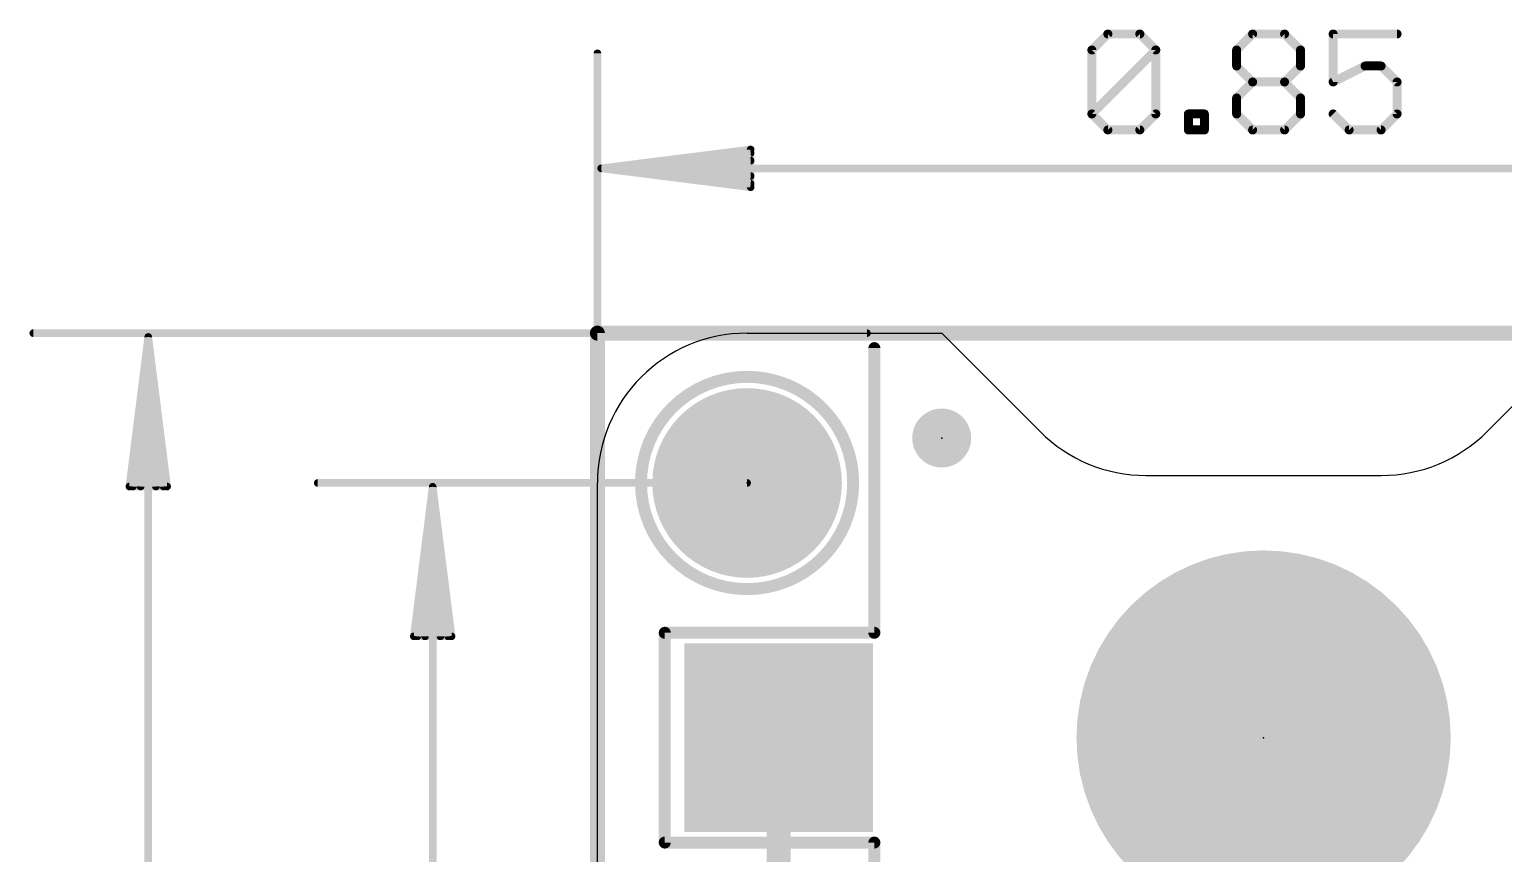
# Model space of a CAD drawing. Extents: x -10 to 28.2, y -5.3 to 30.5.
# Drawn here: x -9.64 to 15.37, y 16.58 to 30.55 of the extents above; entities that cross this region are included whole.
import ezdxf

# ---------------------------------------------------------------- set-up
doc = ezdxf.new("R2010")
doc.units = 0
for name, color, linetype in [('1', 12, 'CONTINUOUS'), ('17', 110, 'CONTINUOUS'), ('20', 53, 'CONTINUOUS'), ('21', 40, 'CONTINUOUS'), ('23', 53, 'CONTINUOUS'), ('47', 253, 'CONTINUOUS')]:
    doc.layers.add(name, color=color, linetype=linetype)

# ---------------------------------------------------------------- blocks, each defined once
blk = doc.blocks.new('RECT')
blk.add_solid([(-0.5, -0.5), (0.5, -0.5), (-0.5, 0.5), (0.5, 0.5)])
blk = doc.blocks.new('PIE')
at = {"const_width": 0.5}
blk.add_lwpolyline([(0, -0.25, 1), (0, 0.25, 1), (0, -0.25)], format="xyb", dxfattribs=at)
blk = doc.blocks.new('ROUNDP')
at = {"const_width": 0.5}
blk.add_lwpolyline([(0, -0.25, 1), (0, 0.25, 1), (0, -0.25)], format="xyb", dxfattribs=at)

msp = doc.modelspace()

# ---------------------------------------------------------------- linework, layer by layer
at = {"layer": '1'}
for points, const_width in [([(21.59, 25.4), (0, 25.4)], 0.254), ([(0, 25.4), (0, 0)], 0.254), ([(3.0776, 15.2104), (3.0776, 18.542)], 0.4064)]:
    msp.add_lwpolyline(points, dxfattribs=dict(at, const_width=const_width))
for points, const_width in [([(0, 25.4635, 1), (0, 25.3365)], 0.127), ([(0.0635, 25.4, 1), (-0.0635, 25.4)], 0.127), ([(3.1792, 18.542, 1), (2.976, 18.542)], 0.2032)]:
    msp.add_lwpolyline(points, format="xyb", dxfattribs=dict(at, const_width=const_width))
at = {"layer": '20'}
for p, q in [((2.54, 25.4), (5.842, 25.4)), ((5.842, 25.4), (7.5111, 23.7309)), ((15.095, 23.7309), (16.764, 25.4)), ((0, 2.54), (0, 22.86)), ((9.3071, 22.987), (13.2989, 22.987))]:
    msp.add_line(p, q, dxfattribs=at)
for centre, start, end in [((2.54, 22.86), 90, 180), ((9.3071, 25.527), 225, 270), ((13.2989, 25.527), 270, 315)]:
    msp.add_arc(centre, 2.54, start, end, dxfattribs=at)
at = {"layer": '21', "const_width": 0.2032}
for points in [[(4.699, 25.146), (4.699, 20.32)], [(4.699, 20.32), (1.143, 20.32)], [(1.143, 20.32), (1.143, 16.764)], [(1.143, 16.764), (4.699, 16.764)], [(4.699, 16.764), (4.699, 14.732)]]:
    msp.add_lwpolyline(points, dxfattribs=at)
at = {"layer": '21'}
for points, const_width in [([(4.7498, 25.146, 1), (4.6482, 25.146)], 0.1016), ([(2.54, 21.06, 1), (2.54, 24.66, 1), (2.54, 21.06)], 0.2032), ([(1.143, 20.3708, 1), (1.143, 20.2692)], 0.1016), ([(1.1938, 20.32, 1), (1.0922, 20.32)], 0.1016), ([(4.6482, 20.32, 1), (4.7498, 20.32)], 0.1016), ([(4.699, 20.2692, 1), (4.699, 20.3708)], 0.1016), ([(1.143, 16.8148, 1), (1.143, 16.7132)], 0.1016), ([(1.0922, 16.764, 1), (1.1938, 16.764)], 0.1016), ([(4.7498, 16.764, 1), (4.6482, 16.764)], 0.1016), ([(4.699, 16.7132, 1), (4.699, 16.8148)], 0.1016)]:
    msp.add_lwpolyline(points, format="xyb", dxfattribs=dict(at, const_width=const_width))
at = {"layer": '23'}
for p in [(5.842, 23.622), (2.54, 22.86), (11.303, 18.542)]:
    msp.add_point(p, dxfattribs=at)
at = {"layer": '47'}
for points, const_width in [([(8.3898, 30.2005), (8.661, 30.4717)], 0.1524), ([(8.661, 30.4717), (9.2033, 30.4717)], 0.1524), ([(9.2033, 30.4717), (9.4745, 30.2005)], 0.1524), ([(10.8455, 30.2005), (11.1167, 30.4717)], 0.1524), ([(11.1167, 30.4717), (11.659, 30.4717)], 0.1524), ([(11.659, 30.4717), (11.9302, 30.2005)], 0.1524), ([(13.5674, 30.4717), (12.4827, 30.4717)], 0.1524), ([(12.4827, 30.4717), (12.4827, 29.6582)], 0.1524), ([(8.3898, 29.1159), (8.3898, 30.2005)], 0.1524), ([(8.3898, 29.1159), (9.4745, 30.2005)], 0.1524), ([(9.4745, 30.2005), (9.4745, 29.1159)], 0.1524), ([(10.8455, 29.9294), (10.8455, 30.2005)], 0.1524), ([(11.9302, 30.2005), (11.9302, 29.9294)], 0.1524), ([(0, 7.62), (0, 30.144)], 0.13), ([(11.1167, 29.6582), (10.8455, 29.9294)], 0.1524), ([(11.9302, 29.9294), (11.659, 29.6582)], 0.1524), ([(12.4827, 29.6582), (13.025, 29.9294)], 0.1524), ([(13.025, 29.9294), (13.2962, 29.9294)], 0.1524), ([(13.2962, 29.9294), (13.5674, 29.6582)], 0.1524), ([(10.8455, 29.387), (11.1167, 29.6582)], 0.1524), ([(11.1167, 29.6582), (11.659, 29.6582)], 0.1524), ([(11.659, 29.6582), (11.9302, 29.387)], 0.1524), ([(13.5674, 29.6582), (13.5674, 29.1159)], 0.1524), ([(10.8455, 29.1159), (10.8455, 29.387)], 0.1524), ([(11.9302, 29.387), (11.9302, 29.1159)], 0.1524), ([(8.661, 28.8447), (8.3898, 29.1159)], 0.1524), ([(9.4745, 29.1159), (9.2033, 28.8447)], 0.1524), ([(10.027, 28.8447), (10.027, 29.1159)], 0.1524), ([(10.027, 29.1159), (10.2981, 29.1159)], 0.1524), ([(10.2981, 29.1159), (10.2981, 28.8447)], 0.1524), ([(11.1167, 28.8447), (10.8455, 29.1159)], 0.1524), ([(11.9302, 29.1159), (11.659, 28.8447)], 0.1524), ([(12.7539, 28.8447), (12.4827, 29.1159)], 0.1524), ([(13.5674, 29.1159), (13.2962, 28.8447)], 0.1524), ([(9.2033, 28.8447), (8.661, 28.8447)], 0.1524), ([(10.2981, 28.8447), (10.027, 28.8447)], 0.1524), ([(11.659, 28.8447), (11.1167, 28.8447)], 0.1524), ([(13.2962, 28.8447), (12.7539, 28.8447)], 0.1524), ([(0.065, 28.194), (2.6, 28.5132)], 0.13), ([(0.065, 28.194), (2.6, 28.454)], 0.13), ([(2.6, 28.5132), (2.6, 27.8748)], 0.13), ([(0.065, 28.194), (2.6, 28.324)], 0.13), ([(0.065, 28.194), (21.525, 28.194)], 0.13), ([(2.6, 27.8748), (0.065, 28.194)], 0.13), ([(2.6, 28.064), (0.065, 28.194)], 0.13), ([(2.6, 27.934), (0.065, 28.194)], 0.13), ([(4.572, 25.4), (-9.57, 25.4)], 0.13), ([(-7.62, 25.335), (-7.9392, 22.8)], 0.13), ([(-7.62, 25.335), (-7.88, 22.8)], 0.13), ([(-7.62, 25.335), (-7.75, 22.8)], 0.13), ([(-7.62, 0.065), (-7.62, 25.335)], 0.13), ([(-7.3008, 22.8), (-7.62, 25.335)], 0.13), ([(-7.49, 22.8), (-7.62, 25.335)], 0.13), ([(-7.36, 22.8), (-7.62, 25.335)], 0.13), ([(-7.9392, 22.8), (-7.3008, 22.8)], 0.13), ([(2.54, 22.86), (-4.744, 22.86)], 0.13), ([(-2.794, 22.795), (-3.1132, 20.26)], 0.13), ([(-2.794, 22.795), (-3.054, 20.26)], 0.13), ([(-2.794, 22.795), (-2.924, 20.26)], 0.13), ([(-2.794, 0.065), (-2.794, 22.795)], 0.13), ([(-2.4748, 20.26), (-2.794, 22.795)], 0.13), ([(-2.664, 20.26), (-2.794, 22.795)], 0.13), ([(-2.534, 20.26), (-2.794, 22.795)], 0.13), ([(-3.1132, 20.26), (-2.4748, 20.26)], 0.13)]:
    msp.add_lwpolyline(points, dxfattribs=dict(at, const_width=const_width))
for points, const_width in [([(8.661, 30.5098, 1), (8.661, 30.4336)], 0.0762), ([(8.6879, 30.4447, 1), (8.634, 30.4986)], 0.0762), ([(9.2302, 30.4986, 1), (9.1764, 30.4447)], 0.0762), ([(9.2033, 30.4336, 1), (9.2033, 30.5098)], 0.0762), ([(11.1167, 30.5098, 1), (11.1167, 30.4336)], 0.0762), ([(11.1436, 30.4447, 1), (11.0898, 30.4986)], 0.0762), ([(11.686, 30.4986, 1), (11.6321, 30.4447)], 0.0762), ([(11.659, 30.4336, 1), (11.659, 30.5098)], 0.0762), ([(12.4827, 30.5098, 1), (12.4827, 30.4336)], 0.0762), ([(12.5208, 30.4717, 1), (12.4446, 30.4717)], 0.0762), ([(13.5674, 30.4336, 1), (13.5674, 30.5098)], 0.0762), ([(8.4279, 30.2005, 1), (8.3517, 30.2005)], 0.0762), ([(8.3629, 30.2275, 1), (8.4168, 30.1736)], 0.0762), ([(9.5126, 30.2005, 1), (9.4364, 30.2005)], 0.0762), ([(9.5014, 30.1736, 1), (9.4475, 30.2275)], 0.0762), ([(9.4475, 30.1736, 1), (9.5014, 30.2275)], 0.0762), ([(10.8836, 30.2005, 1), (10.8074, 30.2005)], 0.0762), ([(10.8186, 30.2275, 1), (10.8725, 30.1736)], 0.0762), ([(11.9683, 30.2005, 1), (11.8921, 30.2005)], 0.0762), ([(11.9033, 30.1736, 1), (11.9571, 30.2275)], 0.0762), ([(0.0325, 30.144, 1), (-0.0325, 30.144)], 0.065), ([(10.8725, 29.9563, 1), (10.8186, 29.9024)], 0.0762), ([(10.8074, 29.9294, 1), (10.8836, 29.9294)], 0.0762), ([(11.8921, 29.9294, 1), (11.9683, 29.9294)], 0.0762), ([(11.9571, 29.9024, 1), (11.9033, 29.9563)], 0.0762), ([(13.025, 29.9675, 1), (13.025, 29.8913)], 0.0762), ([(13.0421, 29.8953, 1), (13.008, 29.9634)], 0.0762), ([(13.3231, 29.9563, 1), (13.2693, 29.9024)], 0.0762), ([(13.2962, 29.8913, 1), (13.2962, 29.9675)], 0.0762), ([(11.1167, 29.6963, 1), (11.1167, 29.6201)], 0.0762), ([(11.1436, 29.6313, 1), (11.0898, 29.6851)], 0.0762), ([(11.0898, 29.6313, 1), (11.1436, 29.6851)], 0.0762), ([(11.686, 29.6851, 1), (11.6321, 29.6313)], 0.0762), ([(11.6321, 29.6851, 1), (11.686, 29.6313)], 0.0762), ([(11.659, 29.6201, 1), (11.659, 29.6963)], 0.0762), ([(12.4657, 29.6923, 1), (12.4997, 29.6241)], 0.0762), ([(12.4446, 29.6582, 1), (12.5208, 29.6582)], 0.0762), ([(13.6055, 29.6582, 1), (13.5293, 29.6582)], 0.0762), ([(13.5404, 29.6313, 1), (13.5943, 29.6851)], 0.0762), ([(10.8836, 29.387, 1), (10.8074, 29.387)], 0.0762), ([(10.8186, 29.414, 1), (10.8725, 29.3601)], 0.0762), ([(11.9683, 29.387, 1), (11.8921, 29.387)], 0.0762), ([(11.9033, 29.3601, 1), (11.9571, 29.414)], 0.0762), ([(8.4168, 29.1428, 1), (8.3629, 29.0889)], 0.0762), ([(8.3629, 29.1428, 1), (8.4168, 29.0889)], 0.0762), ([(8.3517, 29.1159, 1), (8.4279, 29.1159)], 0.0762), ([(9.4364, 29.1159, 1), (9.5126, 29.1159)], 0.0762), ([(9.5014, 29.0889, 1), (9.4475, 29.1428)], 0.0762), ([(10.0651, 29.1159, 1), (9.9889, 29.1159)], 0.0762), ([(10.027, 29.154, 1), (10.027, 29.0778)], 0.0762), ([(10.3362, 29.1159, 1), (10.26, 29.1159)], 0.0762), ([(10.2981, 29.0778, 1), (10.2981, 29.154)], 0.0762), ([(10.8725, 29.1428, 1), (10.8186, 29.0889)], 0.0762), ([(10.8074, 29.1159, 1), (10.8836, 29.1159)], 0.0762), ([(11.8921, 29.1159, 1), (11.9683, 29.1159)], 0.0762), ([(11.9571, 29.0889, 1), (11.9033, 29.1428)], 0.0762), ([(12.5096, 29.1428, 1), (12.4558, 29.0889)], 0.0762), ([(13.5293, 29.1159, 1), (13.6055, 29.1159)], 0.0762), ([(13.5943, 29.0889, 1), (13.5404, 29.1428)], 0.0762), ([(8.661, 28.8828, 1), (8.661, 28.8066)], 0.0762), ([(8.634, 28.8178, 1), (8.6879, 28.8716)], 0.0762), ([(9.1764, 28.8716, 1), (9.2302, 28.8178)], 0.0762), ([(9.2033, 28.8066, 1), (9.2033, 28.8828)], 0.0762), ([(10.027, 28.8828, 1), (10.027, 28.8066)], 0.0762), ([(9.9889, 28.8447, 1), (10.0651, 28.8447)], 0.0762), ([(10.26, 28.8447, 1), (10.3362, 28.8447)], 0.0762), ([(10.2981, 28.8066, 1), (10.2981, 28.8828)], 0.0762), ([(11.1167, 28.8828, 1), (11.1167, 28.8066)], 0.0762), ([(11.0898, 28.8178, 1), (11.1436, 28.8716)], 0.0762), ([(11.6321, 28.8716, 1), (11.686, 28.8178)], 0.0762), ([(11.659, 28.8066, 1), (11.659, 28.8828)], 0.0762), ([(12.7539, 28.8828, 1), (12.7539, 28.8066)], 0.0762), ([(12.7269, 28.8178, 1), (12.7808, 28.8716)], 0.0762), ([(13.2693, 28.8716, 1), (13.3231, 28.8178)], 0.0762), ([(13.2962, 28.8066, 1), (13.2962, 28.8828)], 0.0762), ([(2.6325, 28.5132, 1), (2.5675, 28.5132)], 0.065), ([(2.6041, 28.481, 1), (2.5959, 28.5455)], 0.065), ([(2.6033, 28.4217, 1), (2.5967, 28.4863)], 0.065), ([(2.6017, 28.2915, 1), (2.5983, 28.3565)], 0.065), ([(0.065, 28.2265, 1), (0.065, 28.1615)], 0.065), ([(0.0691, 28.2262, 1), (0.0609, 28.1618)], 0.065), ([(0.0633, 28.2265, 1), (0.0667, 28.1615)], 0.065), ([(0.0667, 28.2265, 1), (0.0633, 28.1615)], 0.065), ([(0.0683, 28.2263, 1), (0.0617, 28.1617)], 0.065), ([(0.0617, 28.2263, 1), (0.0683, 28.1617)], 0.065), ([(0.0609, 28.2262, 1), (0.0691, 28.1618)], 0.065), ([(2.5983, 28.0315, 1), (2.6017, 28.0965)], 0.065), ([(2.5675, 27.8748, 1), (2.6325, 27.8748)], 0.065), ([(2.5959, 27.8425, 1), (2.6041, 27.907)], 0.065), ([(2.5967, 27.9017, 1), (2.6033, 27.9663)], 0.065), ([(-9.57, 25.4325, 1), (-9.57, 25.3675)], 0.065), ([(-7.5875, 25.335, 1), (-7.6525, 25.335)], 0.065), ([(-7.5878, 25.3391, 1), (-7.6522, 25.3309)], 0.065), ([(-7.5875, 25.3333, 1), (-7.6525, 25.3367)], 0.065), ([(-7.5875, 25.3367, 1), (-7.6525, 25.3333)], 0.065), ([(-7.5877, 25.3383, 1), (-7.6523, 25.3317)], 0.065), ([(-7.5877, 25.3317, 1), (-7.6523, 25.3383)], 0.065), ([(-7.5878, 25.3309, 1), (-7.6522, 25.3391)], 0.065), ([(4.572, 25.3675, 1), (4.572, 25.4325)], 0.065), ([(-7.9715, 22.8041, 1), (-7.907, 22.7959)], 0.065), ([(-7.9392, 22.8325, 1), (-7.9392, 22.7675)], 0.065), ([(-7.9123, 22.8033, 1), (-7.8477, 22.7967)], 0.065), ([(-7.7825, 22.8017, 1), (-7.7175, 22.7983)], 0.065), ([(-7.5225, 22.7983, 1), (-7.4575, 22.8017)], 0.065), ([(-7.3923, 22.7967, 1), (-7.3277, 22.8033)], 0.065), ([(-7.333, 22.7959, 1), (-7.2685, 22.8041)], 0.065), ([(-7.3008, 22.7675, 1), (-7.3008, 22.8325)], 0.065), ([(-4.744, 22.8925, 1), (-4.744, 22.8275)], 0.065), ([(-2.7615, 22.795, 1), (-2.8265, 22.795)], 0.065), ([(-2.7618, 22.7991, 1), (-2.8262, 22.7909)], 0.065), ([(-2.7615, 22.7933, 1), (-2.8265, 22.7967)], 0.065), ([(-2.7615, 22.7967, 1), (-2.8265, 22.7933)], 0.065), ([(-2.7617, 22.7983, 1), (-2.8263, 22.7917)], 0.065), ([(-2.7617, 22.7917, 1), (-2.8263, 22.7983)], 0.065), ([(-2.7618, 22.7909, 1), (-2.8262, 22.7991)], 0.065), ([(2.54, 22.8275, 1), (2.54, 22.8925)], 0.065), ([(-3.1455, 20.2641, 1), (-3.081, 20.2559)], 0.065), ([(-3.1132, 20.2925, 1), (-3.1132, 20.2275)], 0.065), ([(-3.0863, 20.2633, 1), (-3.0217, 20.2567)], 0.065), ([(-2.9565, 20.2617, 1), (-2.8915, 20.2583)], 0.065), ([(-2.6965, 20.2583, 1), (-2.6315, 20.2617)], 0.065), ([(-2.5663, 20.2567, 1), (-2.5017, 20.2633)], 0.065), ([(-2.507, 20.2559, 1), (-2.4425, 20.2641)], 0.065), ([(-2.4748, 20.2275, 1), (-2.4748, 20.2925)], 0.065)]:
    msp.add_lwpolyline(points, format="xyb", dxfattribs=dict(at, const_width=const_width))

# ---------------------------------------------------------------- block references
at = {"layer": '1'}
msp.add_blockref('PIE', (5.842, 23.622), dxfattribs=at)
for name, p, xscale, yscale in [('PIE', (11.303, 18.542), 6.35, 6.35), ('RECT', (3.0776, 18.542), 3.2, 3.2)]:
    msp.add_blockref(name, p, dxfattribs=dict(at, xscale=xscale, yscale=yscale))
at = {"layer": '17', "xscale": 3.216, "yscale": 3.216, "rotation": 90}
msp.add_blockref('ROUNDP', (2.54, 22.86), dxfattribs=at)
msp.add_blockref('ROUNDP', (2.54, 22.86), dxfattribs=at)

doc.saveas('drawing.dxf')
